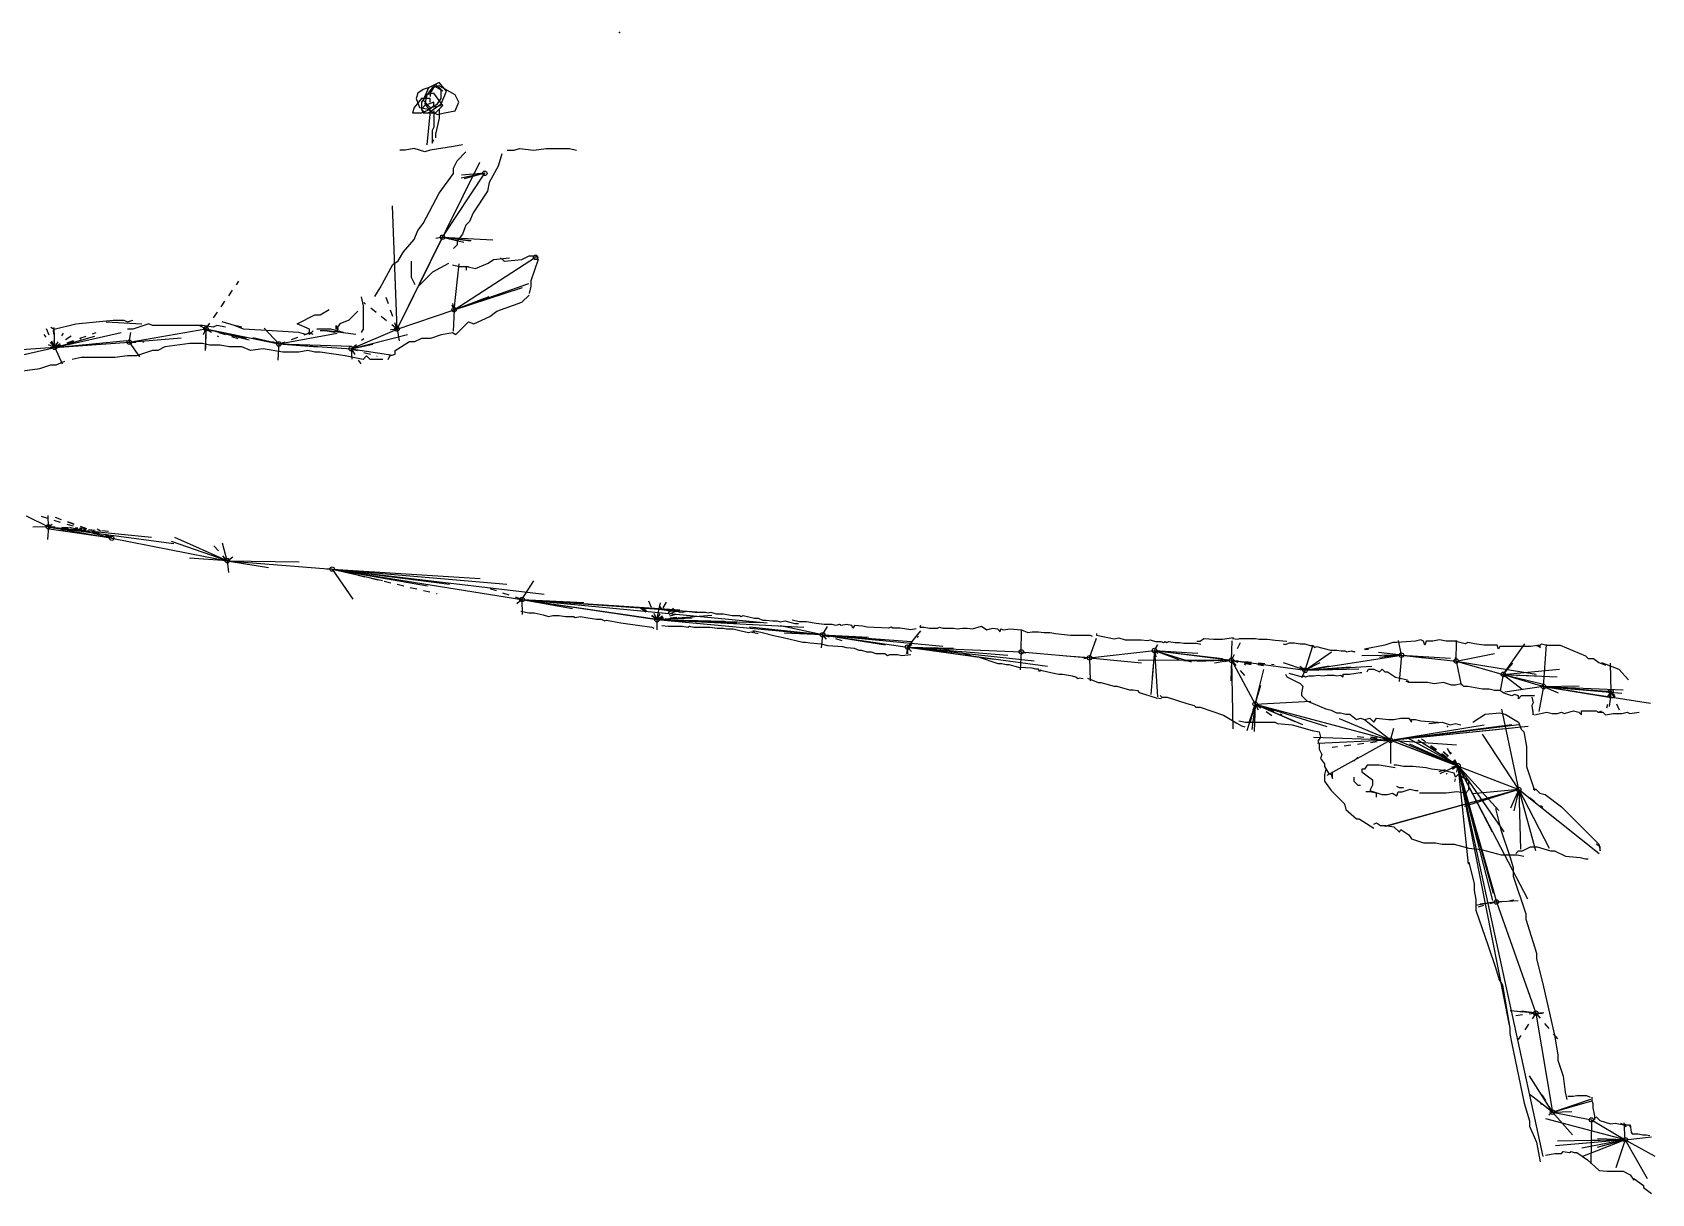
# Model space of a CAD drawing. Header units: millimetres. Extents: x -1 to 656, y -65 to 3.
# Drawn here: x 82 to 154.5, y -48.7 to 3.3 of the extents above; entities that cross this region are included whole.
import ezdxf

# ---------------------------------------------------------------- set-up
doc = ezdxf.new("R2010")
doc.units = ezdxf.units.MM
doc.linetypes.add('DASH', pattern=[0.6, 0.3, -0.3])

msp = doc.modelspace()

# ---------------------------------------------------------------- linework, layer by layer
at = {"layer": 'Shots', "color": 1}
for p, q in [((100.342, -5.88), (102.238, -3.016)), ((98.304, -9.996), (100.342, -5.88)), ((100.864, -9.128), (104.516, -6.78)), ((98.304, -9.996), (100.864, -9.128)), ((86.306, -10.586), (89.74, -9.98)), ((89.74, -9.98), (93.008, -10.662)), ((96.248, -10.874), (98.304, -9.996)), ((98.304, -9.996), (98.304, -9.996)), ((74.704, -12.718), (82.962, -10.816)), ((82.962, -10.816), (86.306, -10.586)), ((93.008, -10.662), (96.248, -10.874)), ((81.682, -18.372), (82.678, -18.854)), ((82.678, -18.854), (85.52, -19.37)), ((85.52, -19.37), (90.7, -20.376)), ((90.7, -20.376), (95.396, -20.75)), ((95.396, -20.75), (103.906, -22.112)), ((103.906, -22.112), (109.956, -23.016)), ((109.956, -23.016), (117.38, -23.7)), ((117.38, -23.7), (121.184, -24.246)), ((121.184, -24.246), (126.282, -24.458)), ((126.282, -24.458), (129.338, -24.73)), ((129.338, -24.73), (132.252, -24.396)), ((132.252, -24.396), (135.698, -24.84)), ((139.008, -25.288), (143.32, -24.61)), ((143.32, -24.61), (145.776, -24.872)), ((135.698, -24.84), (136.764, -26.798)), ((135.698, -24.84), (139.008, -25.288)), ((135.698, -24.84), (135.698, -24.84)), ((145.776, -24.872), (147.884, -25.47)), ((147.884, -25.47), (149.694, -26.02)), ((149.694, -26.02), (152.712, -26.238)), ((136.764, -26.798), (142.832, -28.424)), ((142.832, -28.424), (145.854, -29.558)), ((142.832, -28.424), (142.832, -28.424)), ((142.832, -28.424), (148.576, -30.63)), ((145.854, -29.558), (147.576, -35.668)), ((147.576, -35.668), (149.344, -40.652)), ((149.344, -40.652), (150.09, -45.09)), ((150.09, -45.09), (151.834, -45.436)), ((151.834, -45.436), (153.352, -46.324)), ((153.352, -46.324), (154.674, -47.06))]:
    msp.add_line(p, q, dxfattribs=at)
for centre in [(102.238, -3.016), (100.342, -5.88), (104.516, -6.78), (100.864, -9.128), (89.74, -9.98), (98.304, -9.996), (98.304, -9.996), (82.962, -10.816), (86.306, -10.586), (93.008, -10.662), (96.248, -10.874), (82.678, -18.854), (85.52, -19.37), (90.7, -20.376), (95.396, -20.75), (103.906, -22.112), (109.956, -23.016), (117.38, -23.7), (121.184, -24.246), (126.282, -24.458), (129.338, -24.73), (132.252, -24.396), (143.32, -24.61), (135.698, -24.84), (135.698, -24.84), (139.008, -25.288), (145.776, -24.872), (147.884, -25.47), (149.694, -26.02), (136.764, -26.798), (152.712, -26.238), (142.832, -28.424), (142.832, -28.424), (145.854, -29.558), (148.576, -30.63), (147.576, -35.668), (149.344, -40.652), (150.09, -45.09), (151.834, -45.436), (153.352, -46.324)]:
    msp.add_circle(centre, 0.1, dxfattribs=at)
at = {"layer": 'Sketch', "color": 3}
for points in [[(99.796, 0.18), (99.796, 0.34), (99.396, 0.34), (99.076, -0.06), (98.996, -0.3), (99.396, -0.3), (99.796, -0.14), (99.956, 0.02), (99.956, 0.18), (99.556, 0.02), (99.396, -0.14), (99.556, -0.3), (100.036, -0.3), (100.356, 0.02), (99.956, 0.58), (99.636, 0.5), (99.556, 0.1), (99.796, -0.22), (100.116, -0.38), (100.436, -0.3), (100.916, -0.22), (101.076, 0.18), (100.916, 0.5), (100.196, 0.9), (99.876, 0.82), (99.396, 0.18), (99.396, -0.14), (99.476, -0.3), (99.716, -0.3), (100.276, 0.1), (100.516, 0.66), (100.196, 1.06), (99.716, 0.82), (99.476, 0.26), (99.796, -0.06), (100.276, 0.02)], [(100.356, 0.66), (99.956, 0.9), (99.476, 0.74), (99.236, 0.58), (99.156, 0.34), (99.316, -0.06), (99.716, -0.14), (100.116, 0.1), (100.276, 0.34), (100.276, 0.74), (100.036, 0.98), (99.796, 0.58), (99.796, 0.42)]]:
    msp.add_lwpolyline(points, dxfattribs=at)
at = {"layer": 'Sketch', "color": 32}
for points in [[(99.796, -0.22), (99.636, -1.74)], [(99.956, -0.22), (99.956, -0.94), (99.876, -1.1), (99.876, -1.66), (99.956, -1.5)], [(100.196, -0.14), (100.196, -0.54), (100.036, -1.26), (100.036, -1.42)]]:
    msp.add_lwpolyline(points, dxfattribs=at)
at = {"layer": 'Sketch', "color": 0}
for points in [[(97.316, -8.54), (97.556, -8.14), (98.116, -7.1), (98.356, -6.94), (98.596, -6.54), (99.076, -5.98), (99.236, -5.58), (99.476, -5.26), (100.196, -3.9), (100.836, -3.02), (100.836, -2.78), (100.996, -2.46), (101.396, -2.06)], [(101.236, -1.74), (100.836, -1.82), (99.796, -1.98), (99.556, -2.06), (99.076, -1.9), (98.676, -1.98), (98.436, -1.98)], [(102.996, -2.14), (102.836, -2.7), (102.436, -3.42), (102.356, -3.82), (101.716, -4.78), (101.556, -5.18), (101.396, -5.34), (101.236, -5.74), (100.996, -6.06), (100.996, -6.22), (100.836, -6.38)], [(103.236, -1.98), (103.556, -1.98), (103.796, -1.9), (104.436, -1.98), (104.996, -1.9), (106.036, -1.9), (106.356, -1.98)], [(98.944, -6.956), (98.944, -7.676), (99.104, -7.996)], [(99.264, -8.076), (99.904, -7.436), (100.624, -7.036)], [(100.784, -7.116), (101.104, -7.196), (101.504, -7.196)], [(101.424, -7.356), (101.424, -7.196), (101.824, -7.276), (102.384, -7.036), (102.624, -6.876), (103.344, -6.796)], [(102.944, -6.796), (103.104, -6.956), (103.904, -6.876), (104.224, -6.716), (104.544, -6.716)], [(104.544, -6.716), (104.624, -6.876), (104.304, -7.836), (104.304, -8.076), (104.224, -8.396)], [(96.704, -8.556), (96.784, -8.956), (96.784, -9.996), (96.704, -10.156)], [(97.904, -11.356), (97.984, -11.196), (98.224, -11.116), (98.224, -10.956), (98.864, -10.556), (99.104, -10.556), (99.424, -10.396), (99.824, -10.396), (100.304, -10.236), (100.784, -10.156), (100.944, -10.236), (101.184, -9.996), (101.504, -9.676), (101.744, -9.756), (102.464, -9.436), (102.784, -9.196), (103.904, -8.796), (104.224, -8.476)], [(94.544, -10.076), (94.384, -10.236), (94.384, -9.996), (93.824, -9.756), (94.624, -9.356), (94.864, -9.356), (95.264, -9.116)], [(96.544, -9.196), (96.144, -9.596), (95.744, -9.756), (95.584, -9.996), (95.584, -9.836), (95.664, -9.996), (95.504, -10.156), (95.104, -10.076), (94.864, -10.076)], [(82.784, -9.916), (82.944, -9.996), (83.904, -9.756), (85.584, -9.596), (86.064, -9.596), (86.224, -9.676), (86.464, -9.596)], [(85.264, -9.676), (86.864, -9.756)], [(90.624, -9.916), (90.224, -9.836), (90.064, -9.916), (89.584, -9.836), (87.344, -9.836), (87.184, -9.756), (86.464, -9.996), (86.224, -9.996)], [(91.344, -9.916), (91.024, -9.836), (90.464, -9.676)], [(94.544, -10.236), (94.384, -10.156), (94.224, -10.236), (93.904, -10.156), (92.704, -10.076), (91.424, -9.996), (91.024, -9.836)], [(95.904, -10.156), (95.344, -9.996), (94.704, -9.996)], [(96.464, -10.236), (95.184, -10.076), (94.864, -10.076)], [(97.664, -11.356), (97.104, -11.356), (96.944, -11.196), (96.784, -11.356), (95.984, -11.196), (94.864, -11.036), (94.624, -11.036), (94.304, -10.956), (93.904, -11.036), (93.184, -11.036), (92.304, -10.876), (91.744, -10.956), (91.344, -10.796), (90.784, -10.796), (90.384, -10.716), (89.904, -10.716), (89.584, -10.636), (89.024, -10.636), (87.904, -10.796), (87.584, -10.956), (87.344, -10.956), (86.624, -11.196), (86.224, -11.196), (85.664, -11.276), (84.144, -11.276), (83.744, -11.356)], [(75.424, -13.356), (75.904, -13.196), (76.224, -13.196), (76.464, -13.036), (76.864, -13.036), (77.024, -12.956), (78.384, -12.796), (79.664, -12.476), (80.224, -12.236), (81.184, -11.916), (82.304, -11.756), (82.784, -11.596), (83.024, -11.596), (83.424, -11.436)], [(110.052, -22.396), (110.172, -22.556), (110.692, -22.636), (110.852, -22.636), (111.012, -22.676), (111.292, -22.636), (111.652, -22.676), (112.132, -22.676), (112.252, -22.716), (112.372, -22.676), (112.612, -22.756), (112.932, -22.756), (113.332, -22.836), (113.652, -22.836), (113.732, -22.876), (113.812, -22.836), (114.332, -22.956), (114.492, -22.956), (114.692, -23.036), (114.852, -23.036), (115.132, -23.076), (115.332, -23.076), (115.492, -23.116), (115.692, -23.076), (116.132, -23.196), (116.292, -23.196), (116.292, -23.196)], [(103.852, -22.636), (104.212, -22.716), (104.452, -22.716), (104.852, -22.796), (105.092, -22.876), (105.292, -22.836), (105.572, -22.836), (105.852, -22.876), (106.212, -22.876), (106.292, -22.916), (106.532, -22.876), (106.772, -22.916), (107.252, -22.996), (107.452, -22.996), (107.612, -23.076), (107.692, -23.036), (108.332, -23.156), (109.732, -23.356), (109.812, -23.396), (109.692, -23.356)], [(121.572, -23.436), (121.332, -23.476), (120.852, -23.396), (120.532, -23.396), (120.452, -23.356), (120.332, -23.396), (119.372, -23.356), (119.172, -23.316), (118.812, -23.276), (118.732, -23.396), (118.692, -23.276), (118.452, -23.236), (118.212, -23.276), (118.132, -23.236), (117.972, -23.276), (117.812, -23.236), (117.452, -23.236), (117.092, -23.196), (116.652, -23.116), (116.332, -23.116), (116.012, -23.036)], [(110.172, -23.276), (110.452, -23.316), (111.092, -23.316), (111.332, -23.356), (111.412, -23.316), (111.612, -23.356), (112.332, -23.356), (112.652, -23.396), (112.932, -23.396), (113.052, -23.436), (113.372, -23.436), (113.732, -23.516), (114.052, -23.596), (114.172, -23.556), (114.252, -23.596), (114.292, -23.516), (114.292, -23.596), (114.492, -23.636)], [(121.332, -24.596), (120.932, -24.636), (120.732, -24.596), (120.372, -24.596), (120.292, -24.636), (120.172, -24.556), (119.772, -24.556), (119.572, -24.476), (119.372, -24.476), (119.132, -24.396), (119.012, -24.396), (118.812, -24.316), (118.452, -24.276), (118.292, -24.236), (117.612, -24.196), (117.332, -24.116), (116.812, -24.076), (116.612, -24.036), (116.492, -24.036), (115.612, -23.836), (115.252, -23.756), (114.612, -23.596), (114.252, -23.516)], [(121.772, -23.276), (121.732, -23.356), (121.932, -23.356), (122.172, -23.396), (122.532, -23.396), (122.612, -23.356), (122.772, -23.396), (123.252, -23.396), (123.412, -23.436), (123.652, -23.396), (123.852, -23.396), (124.092, -23.436), (124.492, -23.316), (124.732, -23.476), (124.892, -23.436), (125.012, -23.396), (125.212, -23.436), (125.332, -23.556), (125.372, -23.436), (125.492, -23.476), (125.772, -23.436), (126.292, -23.476), (126.572, -23.596), (126.772, -23.556), (127.052, -23.556), (127.292, -23.596), (127.572, -23.596), (127.812, -23.636), (128.492, -23.716), (129.372, -23.716), (129.452, -23.756)], [(129.652, -23.636), (129.652, -23.716), (130.452, -23.876), (130.652, -23.836), (130.932, -23.916), (131.652, -23.916), (131.932, -23.956), (132.052, -23.916), (132.292, -23.996), (132.532, -23.996), (132.652, -24.036), (132.732, -23.996), (132.812, -24.036), (132.892, -23.996), (133.172, -24.036), (133.372, -24.036), (133.572, -24.076), (134.132, -24.076), (134.332, -24.116)], [(134.146, -23.978), (134.306, -23.978), (134.466, -23.858), (134.906, -23.898), (135.306, -23.898), (135.786, -23.818)], [(135.746, -23.858), (135.986, -23.898), (136.066, -23.858), (136.786, -23.858), (136.946, -23.898), (137.306, -23.898), (137.666, -23.938), (138.186, -23.978)], [(145.81, -23.978), (145.33, -23.978), (145.03, -23.918), (144.73, -23.978), (144.43, -23.978), (144.37, -24.158), (144.31, -23.978), (144.19, -23.918), (143.95, -23.978), (143.11, -24.038), (142.93, -24.038), (142.57, -24.158), (141.67, -24.338), (141.85, -24.338)], [(129.052, -25.676), (128.892, -25.636), (128.812, -25.676), (128.732, -25.596), (128.572, -25.556), (128.132, -25.476), (127.972, -25.476), (127.612, -25.396), (127.212, -25.316), (127.132, -25.276), (127.092, -25.356), (127.052, -25.236), (126.932, -25.236), (126.772, -25.196), (126.172, -25.156), (125.732, -25.036), (125.612, -25.036), (125.412, -24.996), (125.252, -24.996), (124.412, -24.716), (124.172, -24.676), (123.612, -24.516), (123.492, -24.516), (122.692, -24.316), (122.452, -24.316), (122.372, -24.276)], [(138.026, -24.098), (138.106, -24.138), (138.306, -24.058), (138.506, -24.058), (138.786, -24.098), (138.986, -24.098), (139.226, -24.178), (139.346, -24.178), (139.426, -24.258), (139.506, -24.218), (140.146, -24.378), (140.426, -24.378), (140.626, -24.418), (140.786, -24.418), (140.866, -24.458), (141.066, -24.418), (141.226, -24.458), (141.146, -24.458)], [(149.47, -24.158), (149.53, -24.278), (149.53, -24.158), (149.11, -24.218), (147.73, -24.218), (147.67, -24.338), (147.61, -24.158), (147.01, -24.158), (146.59, -24.098), (146.29, -24.038), (146.17, -24.098), (145.93, -24.038), (145.69, -23.978)], [(149.35, -24.158), (149.47, -24.218), (149.59, -24.098), (149.83, -24.158), (150.43, -24.158), (151.57, -24.638), (151.69, -24.758), (151.93, -24.758), (152.17, -24.938), (152.47, -25.058)], [(138.266, -25.418), (138.866, -25.578), (138.946, -25.538), (139.026, -25.578), (139.186, -25.538), (139.386, -25.538), (139.586, -25.498), (139.786, -25.538), (139.986, -25.498), (140.306, -25.498), (140.426, -25.538), (140.586, -25.498), (140.706, -25.578), (140.706, -25.458), (140.986, -25.458), (141.466, -25.378), (141.546, -25.378)], [(141.79, -25.358), (141.85, -25.238), (142.09, -25.238), (142.33, -25.358), (142.45, -25.238), (142.57, -25.358), (142.69, -25.358), (143.05, -25.598), (143.59, -25.718)], [(152.29, -24.938), (153.07, -25.238), (153.49, -25.718)], [(129.252, -25.636), (129.732, -25.836), (129.852, -25.836), (130.452, -25.996), (130.572, -25.996), (131.132, -26.156), (131.292, -26.156), (131.492, -26.196), (131.572, -26.276), (132.332, -26.516), (132.572, -26.556)], [(138.126, -25.458), (138.186, -25.578), (138.786, -25.878), (138.906, -25.998), (138.846, -26.298), (138.846, -26.418), (139.086, -26.658), (139.926, -27.018), (140.166, -27.078), (140.406, -27.198), (140.586, -27.198), (140.826, -27.258), (141.006, -27.258), (141.306, -27.498), (141.486, -27.438), (141.666, -27.498), (141.906, -27.438), (142.086, -27.618), (142.206, -27.438), (142.746, -27.498), (142.986, -27.498), (143.286, -27.438), (143.646, -27.438), (143.766, -27.618), (143.766, -27.498), (143.946, -27.498), (144.186, -27.558), (144.966, -27.618)], [(149.29, -26.438), (148.69, -26.438), (148.57, -26.558), (148.57, -26.438), (148.39, -26.378), (148.27, -26.438), (147.91, -26.318), (147.73, -26.198), (147.49, -26.198), (147.25, -26.138), (146.95, -26.138), (146.29, -26.018), (146.11, -26.018), (145.99, -25.898), (145.75, -25.958), (145.57, -25.958), (145.21, -25.838), (144.79, -25.898), (144.49, -25.838), (143.65, -25.838), (143.53, -25.778), (143.65, -25.778)], [(132.506, -26.418), (132.586, -26.498), (132.826, -26.498), (133.706, -26.778), (134.026, -26.858), (134.106, -26.938), (134.306, -26.938), (135.346, -27.298), (135.946, -27.658), (136.146, -27.778), (136.306, -27.818), (136.306, -27.818)], [(149.17, -26.498), (149.23, -26.738), (149.17, -26.858), (149.23, -27.278), (149.23, -27.098)], [(136.026, -27.558), (136.326, -27.618), (137.646, -27.618), (137.766, -27.678), (138.426, -27.738), (139.326, -27.978), (139.626, -28.038), (139.686, -28.278), (139.566, -28.458), (139.626, -28.578), (139.626, -28.818), (139.746, -29.058), (139.686, -29.238), (139.866, -29.478), (139.866, -29.598), (140.046, -29.898), (140.166, -29.958), (140.226, -30.138), (140.226, -29.838)], [(146.526, -27.618), (147.066, -27.258), (147.726, -27.198), (147.966, -27.258), (148.566, -27.618), (148.686, -27.918), (148.806, -28.038), (148.926, -28.698), (148.926, -29.598), (149.286, -30.678)], [(149.29, -27.278), (149.83, -27.158), (150.07, -27.218), (150.31, -27.218), (150.49, -27.158), (150.61, -27.218), (151.03, -27.098), (151.27, -27.158), (151.39, -27.278), (151.39, -27.098), (152.05, -27.098), (152.17, -27.158), (152.29, -27.098)], [(152.11, -27.158), (152.35, -27.158), (152.47, -27.278), (152.83, -27.218), (153.19, -27.218), (153.43, -27.158), (153.55, -27.218), (153.97, -27.158)], [(144.546, -27.678), (145.146, -27.618), (145.506, -27.738), (145.746, -27.678), (145.986, -27.738)], [(139.926, -29.718), (139.866, -29.958), (139.866, -30.258), (140.166, -30.678), (140.766, -31.278), (140.826, -31.518), (141.306, -31.938), (141.426, -31.938), (142.086, -32.358)], [(141.366, -29.178), (141.186, -29.358)], [(143.046, -29.658), (142.326, -29.538), (141.786, -29.538), (141.666, -29.718), (141.546, -29.718), (141.546, -29.838), (142.026, -30.198), (142.026, -30.438), (141.906, -30.678), (142.446, -30.858), (142.686, -30.858), (142.926, -30.798), (143.106, -30.918), (143.166, -30.738), (143.346, -30.738), (143.706, -30.618), (143.946, -30.678), (144.066, -30.678)], [(146.346, -30.678), (146.346, -30.258), (145.866, -29.958), (145.746, -30.078), (145.686, -29.898), (145.446, -29.838), (145.206, -29.778), (144.666, -29.718), (144.426, -29.658), (143.826, -29.598), (143.406, -29.598), (143.106, -29.538), (142.986, -29.538)], [(141.186, -30.078), (141.186, -30.258), (141.366, -30.438), (141.486, -30.438)], [(142.206, -30.978), (142.206, -30.798), (141.906, -30.738), (141.726, -30.738)], [(143.406, -30.558), (143.226, -30.558), (143.106, -30.498)], [(146.286, -30.678), (146.226, -30.798), (145.806, -30.738), (145.326, -30.798), (144.126, -30.798)], [(149.226, -30.618), (149.346, -30.618), (149.526, -30.798), (149.766, -30.858), (150.486, -31.398), (151.086, -31.998), (151.926, -32.838), (152.166, -33.078), (152.226, -33.378), (152.226, -33.198), (152.046, -33.078)], [(147.534, -31.478), (147.774, -32.438), (148.174, -33.638), (148.334, -34.118), (148.334, -34.518), (148.894, -36.198), (148.894, -36.438), (149.374, -37.958), (149.374, -38.198), (149.694, -39.478), (150.174, -41.638), (150.334, -42.518), (150.334, -42.758), (150.574, -43.478), (150.654, -44.198), (150.734, -44.518)], [(142.086, -32.178), (142.206, -32.118), (142.386, -32.238), (142.626, -32.238), (142.986, -32.298), (143.226, -32.538), (143.286, -32.418), (143.646, -32.658), (143.766, -32.838), (144.306, -33.018), (144.846, -33.018), (145.146, -33.078), (145.686, -33.078), (146.346, -33.258), (146.886, -33.318), (147.786, -33.558), (148.506, -33.558), (148.806, -33.618)], [(148.446, -33.498), (148.566, -33.378), (148.746, -33.378), (149.106, -33.198), (149.406, -33.198), (150.006, -33.378), (150.186, -33.378), (150.666, -33.618), (151.326, -33.678), (151.566, -33.738), (151.686, -33.738)], [(146.334, -33.878), (146.414, -34.198), (146.574, -34.838), (146.574, -35.158), (146.654, -35.558), (146.654, -36.038), (147.214, -37.638), (147.534, -38.598), (147.694, -39.158), (147.854, -39.398), (148.174, -41.318), (148.174, -41.558), (148.254, -41.958), (148.814, -44.678), (149.054, -45.478), (149.054, -45.718), (149.374, -46.438), (149.534, -47.318)], [(150.774, -44.378), (151.014, -44.378), (151.174, -44.338), (151.614, -44.338), (151.774, -44.418)], [(151.854, -44.418), (151.854, -44.578), (151.894, -44.698), (151.894, -44.898), (151.974, -45.258), (151.974, -45.418), (152.014, -45.298)], [(152.054, -45.298), (152.214, -45.458), (152.694, -45.618), (152.894, -45.578), (153.294, -45.658)], [(153.134, -45.578), (153.294, -45.658), (153.334, -45.738), (153.334, -45.618), (153.374, -45.738), (153.374, -45.658), (153.334, -45.738), (153.334, -45.658), (153.534, -45.658), (153.574, -45.738), (153.574, -45.658), (153.614, -45.978), (153.654, -46.058), (153.934, -46.058), (154.134, -46.098), (154.294, -46.098), (154.454, -46.138), (154.454, -46.138)], [(149.774, -47.018), (150.214, -46.938), (150.494, -46.938), (150.574, -46.858), (150.854, -46.898), (150.934, -46.858), (151.054, -46.898), (151.174, -46.898), (151.654, -47.218), (152.174, -47.698), (152.534, -47.738), (153.254, -47.738), (153.574, -47.898), (153.734, -48.138), (153.734, -48.058), (154.174, -48.378), (154.174, -48.458), (154.534, -48.738)]]:
    msp.add_lwpolyline(points, dxfattribs=at)
for p in [(108.276, 3.3), (145.386, -27.798)]:
    msp.add_point(p, dxfattribs=at)
at = {"layer": 'XSect', "color": 1}
for p, q in [((98.304, -9.996), (102.01, -2.514)), ((102.238, -3.016), (101.174, -3.232)), ((102.238, -3.016), (101.2, -3.092)), ((102.238, -3.016), (101.316, -3.262)), ((98.304, -9.996), (98.106, -4.468)), ((100.342, -5.88), (101.632, -6.022)), ((100.342, -5.88), (102.598, -5.99)), ((100.342, -5.88), (101.598, -6.04)), ((100.342, -5.88), (101.296, -6.098)), ((100.864, -9.128), (101.084, -7.074)), ((100.864, -9.128), (104.212, -7.956)), ((100.864, -9.128), (103.926, -8.128)), ((100.864, -9.128), (102.442, -8.534)), ((100.864, -9.128), (102.15, -8.642)), ((98.304, -9.996), (98.678, -9.234)), ((100.864, -9.128), (100.826, -10.088)), ((82.962, -10.816), (82.944, -9.922)), ((82.962, -10.816), (85.944, -10.154)), ((86.306, -10.586), (86.368, -10.152)), ((89.74, -9.98), (89.714, -10.956)), ((89.74, -9.98), (89.726, -10.866)), ((89.74, -9.98), (91.552, -10.398)), ((89.74, -9.98), (91.678, -10.482)), ((93.008, -10.662), (92.356, -9.95)), ((98.304, -9.996), (98.408, -10.52)), ((82.962, -10.816), (79.994, -11.03)), ((82.962, -10.816), (84.762, -10.32)), ((82.962, -10.816), (86.2, -10.508)), ((82.962, -10.816), (83.302, -11.552)), ((86.306, -10.586), (88.636, -10.382)), ((86.306, -10.586), (86.764, -11.24)), ((93.008, -10.662), (91.84, -10.386)), ((93.008, -10.662), (92.962, -11.388)), ((93.008, -10.662), (95.622, -10.182)), ((93.008, -10.662), (94.762, -10.79)), ((93.008, -10.662), (96.262, -10.76)), ((96.248, -10.874), (98.782, -10.232)), ((96.248, -10.874), (97.214, -10.676)), ((96.248, -10.874), (97.078, -10.698)), ((96.248, -10.874), (96.274, -11.34)), ((96.248, -10.874), (98.124, -11.168)), ((82.678, -18.854), (81.98, -18.87)), ((82.678, -18.854), (82.646, -19.43)), ((82.678, -18.854), (82.664, -18.356)), ((82.678, -18.854), (87.304, -19.316)), ((82.678, -18.854), (88.308, -19.608)), ((85.52, -19.37), (82.71, -18.966)), ((85.52, -19.37), (83.628, -18.888)), ((90.7, -20.376), (88.192, -19.518)), ((90.7, -20.376), (88.348, -19.332)), ((90.7, -20.376), (90.476, -19.586)), ((90.7, -20.376), (89.002, -20.268)), ((90.7, -20.376), (90.756, -20.898)), ((90.7, -20.376), (91.6, -20.538)), ((90.7, -20.376), (93.926, -20.424)), ((90.7, -20.376), (92.542, -20.686)), ((95.396, -20.75), (96.332, -22.1)), ((95.396, -20.75), (99.678, -21.498)), ((95.396, -20.75), (100.652, -21.432)), ((95.396, -20.75), (97.648, -21.266)), ((95.396, -20.75), (98.574, -21.158)), ((95.396, -20.75), (102.03, -21.168)), ((95.396, -20.75), (103.23, -21.42)), ((95.396, -20.75), (104.898, -21.882)), ((103.906, -22.112), (104.44, -21.272)), ((103.906, -22.112), (103.92, -22.78)), ((103.906, -22.112), (106.67, -22.248)), ((103.906, -22.112), (110.984, -22.574)), ((103.906, -22.112), (111.944, -22.688)), ((103.906, -22.112), (114.89, -23.154)), ((103.906, -22.112), (106.162, -22.514)), ((103.906, -22.112), (107.97, -22.712)), ((103.906, -22.112), (109.966, -22.998)), ((109.956, -23.016), (110.116, -22.26)), ((109.956, -23.016), (109.946, -23.474)), ((109.956, -23.016), (112.408, -22.816)), ((109.956, -23.016), (111.53, -22.94)), ((109.956, -23.016), (114.59, -23.152)), ((109.956, -23.016), (116.538, -23.35)), ((109.956, -23.016), (112.978, -23.084)), ((109.956, -23.016), (113.536, -23.166)), ((117.38, -23.7), (114.102, -23.35)), ((117.38, -23.7), (115.484, -23.29)), ((117.38, -23.7), (115.662, -23.616)), ((117.38, -23.7), (117.312, -24.28)), ((117.38, -23.7), (117.598, -23.318)), ((117.38, -23.7), (119.438, -23.804)), ((117.38, -23.7), (120.19, -24.14)), ((117.38, -23.7), (120.094, -23.92)), ((117.38, -23.7), (121.358, -23.99)), ((117.38, -23.7), (122.762, -24.204)), ((121.184, -24.246), (121.774, -23.516)), ((126.282, -24.458), (126.298, -23.5)), ((129.338, -24.73), (129.656, -23.85)), ((121.184, -24.246), (123.24, -24.296)), ((121.184, -24.246), (125.686, -24.604)), ((121.184, -24.246), (126.856, -24.858)), ((121.184, -24.246), (127.454, -25.106)), ((121.184, -24.246), (125.07, -24.788)), ((126.282, -24.458), (126.228, -25.264)), ((129.338, -24.73), (128.298, -24.652)), ((132.252, -24.396), (132.088, -26.366)), ((132.252, -24.396), (132.144, -25.662)), ((132.252, -24.396), (132.15, -25.596)), ((132.252, -24.396), (132.382, -26.482)), ((132.252, -24.396), (134.2, -24.522)), ((132.252, -24.396), (135.294, -24.76)), ((132.252, -24.396), (133.338, -24.802)), ((132.252, -24.396), (133.896, -24.902)), ((135.698, -24.84), (135.74, -23.962)), ((139.008, -25.288), (139.356, -24.192)), ((139.008, -25.288), (140.192, -24.454)), ((143.32, -24.61), (141.546, -24.644)), ((143.32, -24.61), (142.294, -24.488)), ((143.32, -24.61), (142.34, -24.716)), ((143.32, -24.61), (142.566, -24.672)), ((143.32, -24.61), (143.184, -23.954)), ((143.32, -24.61), (143.214, -25.782)), ((143.32, -24.61), (145.526, -24.736)), ((143.32, -24.61), (144.346, -24.732)), ((145.776, -24.872), (145.79, -23.988)), ((145.776, -24.872), (147.49, -24.536)), ((147.884, -25.47), (148.85, -24.102)), ((149.694, -26.02), (149.818, -24.138)), ((129.338, -24.73), (129.366, -25.762)), ((129.338, -24.73), (131.67, -24.954)), ((135.698, -24.84), (131.516, -24.846)), ((135.698, -24.84), (133.57, -24.876)), ((135.698, -24.84), (134.162, -24.888)), ((135.698, -24.84), (134.936, -24.972)), ((135.698, -24.84), (135.67, -25.766)), ((135.698, -24.84), (135.758, -27.912)), ((135.698, -24.84), (136.456, -24.958)), ((135.698, -24.84), (137.134, -25.024)), ((136.764, -26.798), (137.156, -25.258)), ((139.008, -25.288), (138.028, -24.948)), ((139.008, -25.288), (138.842, -25.63)), ((139.008, -25.288), (139.672, -24.94)), ((139.008, -25.288), (140.088, -25.082)), ((139.008, -25.288), (141.998, -25.1)), ((139.008, -25.288), (141.044, -25.124)), ((139.008, -25.288), (141.41, -25.226)), ((139.008, -25.288), (140.842, -25.23)), ((145.776, -24.872), (145.998, -25.954)), ((145.776, -24.872), (149.358, -25.454)), ((147.884, -25.47), (148.308, -24.97)), ((147.884, -25.47), (150.398, -25.242)), ((152.712, -26.238), (152.684, -24.968)), ((136.764, -26.798), (137.02, -25.958)), ((136.764, -26.798), (136.94, -26.118)), ((147.884, -25.47), (147.746, -26.208)), ((147.884, -25.47), (149.382, -25.528)), ((147.884, -25.47), (150.292, -25.582)), ((147.884, -25.47), (148.732, -26.138)), ((147.884, -25.47), (149.694, -25.912)), ((149.694, -26.02), (147.948, -26.27)), ((149.694, -26.02), (149.472, -27.132)), ((149.694, -26.02), (151.29, -25.99)), ((149.694, -26.02), (151.16, -26.238)), ((149.694, -26.02), (152.81, -26.522)), ((149.694, -26.02), (153.204, -26.306)), ((149.694, -26.02), (150.34, -26.302)), ((149.694, -26.02), (153.258, -26.168)), ((149.694, -26.02), (154.486, -26.762)), ((136.764, -26.798), (136.398, -28.006)), ((136.764, -26.798), (136.542, -27.578)), ((136.764, -26.798), (136.55, -27.436)), ((136.764, -26.798), (136.612, -27.942)), ((136.764, -26.798), (136.716, -28.034)), ((136.764, -26.798), (139.258, -26.676)), ((136.764, -26.798), (138.888, -27.722)), ((136.764, -26.798), (139.97, -27.798)), ((136.764, -26.798), (138.542, -27.584)), ((152.712, -26.238), (152.624, -26.912)), ((142.832, -28.424), (140.548, -27.464)), ((142.832, -28.424), (141.676, -27.52)), ((148.576, -30.63), (147.824, -27.034)), ((142.832, -28.424), (148.58, -27.714)), ((142.832, -28.424), (148.264, -27.716)), ((142.832, -28.424), (147.032, -27.738)), ((142.832, -28.424), (148.998, -27.784)), ((142.832, -28.424), (148.294, -27.87)), ((142.832, -28.424), (142.974, -27.874)), ((148.576, -30.63), (146.95, -28.156)), ((142.832, -28.424), (139.386, -28.304)), ((142.832, -28.424), (139.562, -28.57)), ((142.832, -28.424), (139.982, -30.008)), ((142.832, -28.424), (142.832, -29.468)), ((142.832, -28.424), (145.782, -28.622)), ((145.854, -29.558), (143.024, -28.386)), ((145.854, -29.558), (143.608, -28.322)), ((145.854, -29.558), (143.696, -28.592)), ((145.854, -29.558), (144.058, -28.414)), ((145.854, -29.558), (145.042, -29.932)), ((145.854, -29.558), (148.154, -41.188)), ((145.854, -29.558), (146.316, -33.97)), ((145.854, -29.558), (147.68, -31.564)), ((145.854, -29.558), (147.382, -32.52)), ((145.854, -29.558), (147.904, -32.52)), ((145.854, -29.558), (148.97, -35.524)), ((145.854, -29.558), (146.78, -33.14)), ((145.854, -29.558), (146.694, -32.786)), ((145.854, -29.558), (147.434, -35.27)), ((145.854, -29.558), (149.652, -47.078)), ((145.854, -29.558), (147.408, -35.608)), ((148.576, -30.63), (142.556, -32.286)), ((148.576, -30.63), (142.606, -32.294)), ((148.576, -30.63), (146.13, -31.392)), ((148.576, -30.63), (146.484, -30.824)), ((148.576, -30.63), (148.206, -31.458)), ((148.576, -30.63), (148.356, -31.586)), ((148.576, -30.63), (152.186, -33.496)), ((148.576, -30.63), (149.334, -33.366)), ((148.576, -30.63), (148.656, -33.298)), ((148.576, -30.63), (149.938, -33.262)), ((148.576, -30.63), (149.434, -32.276)), ((147.576, -35.668), (146.64, -35.828)), ((147.576, -35.668), (146.842, -35.762)), ((147.576, -35.668), (148.544, -35.598)), ((149.344, -40.652), (148.2, -40.552)), ((149.344, -40.652), (148.714, -40.568)), ((149.344, -40.652), (149.706, -40.622)), ((150.09, -45.09), (149.062, -43.466)), ((150.09, -45.09), (149.088, -44.308)), ((150.09, -45.09), (151.808, -44.504)), ((150.09, -45.09), (151.856, -44.574)), ((153.352, -46.324), (149.798, -45.386)), ((150.09, -45.09), (150.954, -45.058)), ((150.09, -45.09), (150.986, -46.104)), ((151.834, -45.436), (151.814, -47.406)), ((153.352, -46.324), (153.296, -45.56)), ((153.352, -46.324), (150.22, -46.602)), ((153.352, -46.324), (150.31, -46.392)), ((153.352, -46.324), (151.402, -46.708)), ((153.352, -46.324), (151.438, -47.082)), ((153.352, -46.324), (151.66, -46.378)), ((153.352, -46.324), (152.088, -46.674)), ((153.352, -46.324), (152.108, -46.28)), ((153.352, -46.324), (152.93, -47.586)), ((153.352, -46.324), (154.53, -46.194)), ((153.352, -46.324), (154.34, -48.068))]:
    msp.add_line(p, q, dxfattribs=at)
at = {"layer": 'XSect', "color": 1, "linetype": 'DASH'}
for p, q in [((100.342, -5.88), (99.832, -5.966)), ((89.74, -9.98), (91.22, -7.842)), ((98.304, -9.996), (97.804, -8.526)), ((98.304, -9.996), (96.812, -8.804)), ((100.864, -9.128), (100.77, -8.918)), ((100.864, -9.128), (100.8, -8.844)), ((82.962, -10.816), (82.49, -9.736)), ((82.962, -10.816), (82.912, -10.046)), ((82.962, -10.816), (84.816, -10.15)), ((89.74, -9.98), (89.4, -9.816)), ((89.74, -9.98), (89.556, -10.37)), ((89.74, -9.98), (90.31, -10.33)), ((89.74, -9.98), (91.262, -10.438)), ((98.304, -9.996), (97.832, -10.042)), ((82.962, -10.816), (82.484, -10.24)), ((82.962, -10.816), (82.58, -10.648)), ((82.962, -10.816), (83.354, -10.178)), ((82.962, -10.816), (83.838, -10.192)), ((82.962, -10.816), (84.15, -10.416)), ((86.306, -10.586), (86.942, -10.576)), ((93.008, -10.662), (92.564, -10.506)), ((93.008, -10.662), (94.416, -10.16)), ((96.248, -10.874), (96.822, -10.416)), ((96.248, -10.874), (96.676, -11.558)), ((96.248, -10.874), (97.408, -11.208)), ((85.52, -19.37), (82.264, -18.356)), ((82.678, -18.854), (82.856, -18.742)), ((82.678, -18.854), (83.374, -19.02)), ((82.678, -18.854), (85.5, -19.058)), ((82.678, -18.854), (84.006, -18.902)), ((85.52, -19.37), (83.002, -18.442)), ((85.52, -19.37), (83.31, -18.534)), ((85.52, -19.37), (84.86, -18.964)), ((90.7, -20.376), (90.062, -19.668)), ((90.7, -20.376), (91.116, -20.092)), ((90.7, -20.376), (90.866, -20.258)), ((95.396, -20.75), (95.148, -20.748)), ((95.396, -20.75), (96.858, -20.938)), ((95.396, -20.75), (97.996, -21.068)), ((95.396, -20.75), (100.1, -21.85)), ((103.906, -22.112), (102.324, -21.58)), ((103.906, -22.112), (103.506, -22.458)), ((109.956, -23.016), (108.982, -22.352)), ((109.956, -23.016), (109.58, -22.168)), ((109.956, -23.016), (110.376, -22.232)), ((109.956, -23.016), (110.884, -22.378)), ((109.956, -23.016), (109.328, -22.506)), ((109.956, -23.016), (110.694, -22.55)), ((109.956, -23.016), (110.972, -22.562)), ((109.956, -23.016), (111.272, -22.64)), ((109.956, -23.016), (110.296, -22.788)), ((109.956, -23.016), (110.914, -22.898)), ((109.956, -23.016), (109.996, -22.912)), ((117.38, -23.7), (118.458, -24.012)), ((117.38, -23.7), (117.544, -23.892)), ((121.184, -24.246), (121.672, -23.76)), ((121.184, -24.246), (121.116, -24.718)), ((121.184, -24.246), (121.174, -24.616)), ((121.184, -24.246), (121.378, -24.13)), ((121.184, -24.246), (121.222, -24.184)), ((121.184, -24.246), (121.558, -24.316)), ((121.184, -24.246), (121.362, -24.45)), ((126.282, -24.458), (126.482, -24.502)), ((132.252, -24.396), (132.454, -24.024)), ((132.252, -24.396), (132.39, -24.15)), ((132.252, -24.396), (132.392, -24.496)), ((132.252, -24.396), (132.37, -24.944)), ((132.252, -24.396), (132.404, -24.538)), ((135.698, -24.84), (136.126, -24.018)), ((129.338, -24.73), (129.084, -24.78)), ((135.698, -24.84), (135.35, -24.92)), ((135.698, -24.84), (135.762, -24.952)), ((135.698, -24.84), (136.326, -25.036)), ((135.698, -24.84), (137.136, -25.068)), ((135.698, -24.84), (137.612, -25.026)), ((135.698, -24.84), (136.666, -25.038)), ((135.698, -24.84), (136.348, -25.584)), ((139.008, -25.288), (138.582, -24.974)), ((139.008, -25.288), (138.814, -25.268)), ((145.776, -24.872), (145.742, -24.72)), ((147.884, -25.47), (148.516, -25.522)), ((136.764, -26.798), (136.488, -27.642)), ((136.764, -26.798), (136.524, -27.658)), ((136.764, -26.798), (136.57, -27.452)), ((136.764, -26.798), (136.634, -27.136)), ((136.764, -26.798), (136.674, -27.346)), ((136.764, -26.798), (136.782, -26.698)), ((136.764, -26.798), (136.776, -26.742)), ((136.764, -26.798), (136.904, -27.054)), ((136.764, -26.798), (137.508, -27.31)), ((136.764, -26.798), (137.958, -27.264)), ((152.712, -26.238), (152.292, -26.216)), ((152.712, -26.238), (152.484, -26.548)), ((152.712, -26.238), (152.514, -26.988)), ((152.712, -26.238), (153.184, -27.31)), ((152.712, -26.238), (152.89, -26.418)), ((152.712, -26.238), (153.046, -26.716)), ((142.832, -28.424), (141.166, -28.248)), ((142.832, -28.424), (141.782, -28.266)), ((142.832, -28.424), (140.208, -28.752)), ((142.832, -28.424), (142.35, -28.34)), ((145.854, -29.558), (144.224, -28.37)), ((145.854, -29.558), (144.5, -28.614)), ((145.854, -29.558), (144.998, -28.768)), ((145.854, -29.558), (145.008, -28.736)), ((145.854, -29.558), (145.29, -28.642)), ((145.854, -29.558), (145.514, -28.956)), ((145.854, -29.558), (144.822, -29.89)), ((145.854, -29.558), (145.326, -29.938)), ((145.854, -29.558), (145.698, -30.264)), ((145.854, -29.558), (145.9, -29.642)), ((148.576, -30.63), (149.662, -31.424)), ((147.576, -35.668), (146.758, -35.902)), ((147.576, -35.668), (148.362, -35.58)), ((149.344, -40.652), (148.49, -40.582)), ((149.344, -40.652), (149.05, -40.6)), ((149.344, -40.652), (148.238, -40.792)), ((149.344, -40.652), (148.55, -41.836)), ((149.344, -40.652), (149.936, -40.672)), ((149.344, -40.652), (150.348, -41.846)), ((150.09, -45.09), (149.512, -44.106)), ((150.09, -45.09), (149.55, -44.702)), ((150.09, -45.09), (149.928, -45.218)), ((153.352, -46.324), (153.346, -46.288))]:
    msp.add_line(p, q, dxfattribs=at)

doc.saveas('drawing.dxf')
